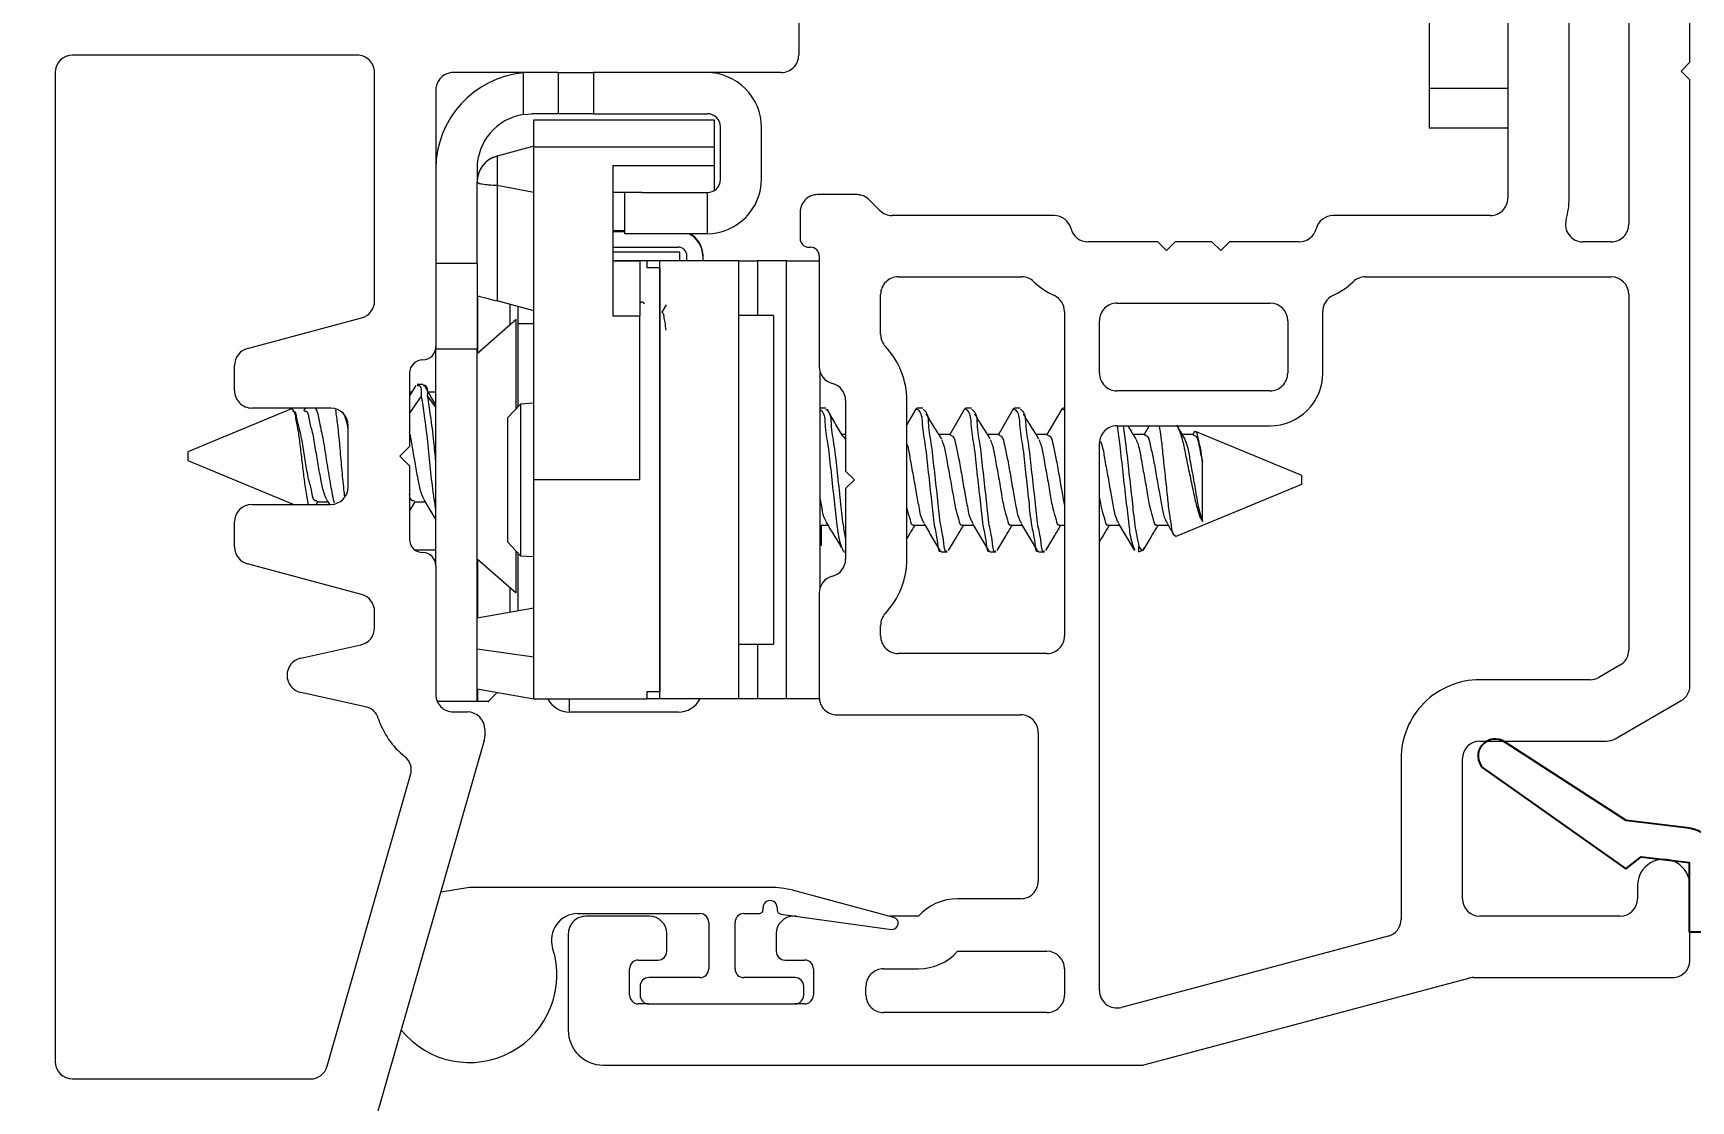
# Model space of a CAD drawing. Extents: x 50.9 to 61.7, y 12.6 to 36.7.
# Drawn here: x 53.38 to 55.274, y 14.434 to 15.653 of the extents above; entities that cross this region are included whole.
import ezdxf

# ---------------------------------------------------------------- set-up
doc = ezdxf.new("R2010")
doc.units = 0
doc.header["$LTSCALE"] = 0.3
doc.header["$MEASUREMENT"] = 0
doc.layers.get('0').update_dxf_attribs({"linetype": 'CONTINUOUS'})
doc.layers.get('Defpoints').update_dxf_attribs({"linetype": 'CONTINUOUS'})
doc.layers.add('VA5000$0$SECTION', color=7, linetype='CONTINUOUS')
doc.styles.add('ARCHITECTURAL', font='simplex.shx', dxfattribs={"height": 0.2})
doc.dimstyles.new('DIM-MMSTACKED', dxfattribs={"dimscale": 0, "dimtxt": 0.125, "dimasz": 0.125, "dimexe": 0.063, "dimexo": 0.063, "dimgap": 0.07, "dimtad": 0, "dimtih": 1, "dimtoh": 1, "dimdec": 4, "dimzin": 4, "dimdsep": 46, "dimlunit": 4, "dimtxsty": 'ARCHITECTURAL', "dimcen": 0.02, "dimclrt": 7, "dimadec": 0, "dimazin": 0, "dimtfac": 0.75, "dimtdec": 4, "dimtmove": 2, "dimatfit": 3, "dimfxl": 0, "dimfrac": 1, "dimtolj": 1, "dimtzin": 4, "dimarcsym": 0})

# ---------------------------------------------------------------- blocks, each defined once
blk = doc.blocks.new('*D0')
at = {"color": 0, "lineweight": -2}
for p, q in [((55.898, 14.5638), (55.898, 12.9126)), ((53.3355, 14.3457), (53.3355, 12.9126)), ((53.4605, 12.9756), (54.3007, 12.9756)), ((55.773, 12.9756), (55.1002, 12.9756))]:
    blk.add_line(p, q, dxfattribs=at)
at = {"color": 0}
for points in [[(53.4605, 12.9964), (53.4605, 12.9547), (53.3355, 12.9756)], [(55.773, 12.9964), (55.773, 12.9547), (55.898, 12.9756)]]:
    blk.add_solid(points, dxfattribs=at)
at = {"layer": 'Defpoints', "color": 0}
for p in [(55.898, 14.6268), (53.3355, 14.4087), (55.898, 12.9756)]:
    blk.add_point(p, dxfattribs=at)
at = {"color": 7, "insert": (54.7004, 13.1256), "char_height": 0.2, "attachment_point": 2, "style": 'ARCHITECTURAL'}
blk.add_mtext('\\A1;2{\\H0.75x;\\S9/16;}"', dxfattribs=at)
blk = doc.blocks.new('VA5000')
at = {"layer": 'VA5000$0$SECTION', "linetype": 'Continuous'}
blk.add_lwpolyline([(-0.1501, -0.1874, 0.907322), (-0.1205, -0.2125), (-0.0053, -0.0493), (-0.0192, -0.0315), (-0.0125, 0.0231), (0.0665, 0.0231), (0.0665, 0.6491), (-0.0795, 0.6491), (-0.0795, 0.5781), (-0.0245, 0.5781, -0.414214), (-0.0045, 0.5581), (-0.0045, 0.0621, 0.385829), (-0.0521, 0.0206), (-0.0606, -0.0487), (-0.1503, -0.1878)], format="xyb", dxfattribs=at)

msp = doc.modelspace()

# ---------------------------------------------------------------- linework, layer by layer
at = {"color": 7, "linetype": 'Continuous', "lineweight": 15}
for p, q in [((54.97498, 16.15947), (54.97498, 15.58947)), ((55.13498, 15.46447), (55.13498, 15.94447)), ((55.06498, 15.87947), (55.06498, 15.46447)), ((54.25498, 15.84534), (54.25498, 15.62775)), ((55.20298, 15.68447), (55.20298, 15.43447)), ((55.27298, 15.61947), (55.27298, 15.68447)), ((53.75048, 15.62775), (53.42548, 15.62775)), ((53.40548, 15.60775), (53.40548, 14.47875)), ((53.77048, 15.34697), (53.77048, 15.60775)), ((53.9798, 15.60775), (53.86048, 15.60775)), ((53.94048, 15.55998), (53.94048, 15.60731)), ((53.9798, 15.60775), (53.98048, 15.60775)), ((53.98048, 15.56075), (53.98048, 15.60775)), ((53.98048, 15.60775), (54.02048, 15.60775)), ((54.02048, 15.60775), (54.02048, 15.56075)), ((54.14968, 15.60775), (54.02048, 15.60775)), ((54.23498, 15.60775), (54.14968, 15.60775)), ((55.26298, 15.60947), (55.27298, 15.61947)), ((55.27298, 15.59947), (55.26298, 15.60947)), ((53.84048, 15.58775), (53.84048, 15.29475)), ((55.06498, 15.58947), (54.97498, 15.58947)), ((54.97498, 15.58947), (54.97498, 15.54447)), ((55.27298, 14.90798), (55.27298, 15.59947)), ((53.94048, 15.55998), (53.95028, 15.56075)), ((53.98048, 15.56075), (53.95028, 15.56075)), ((53.95248, 15.55375), (54.15848, 15.55375)), ((53.95248, 15.52275), (53.95248, 15.55375)), ((54.02048, 15.56075), (53.98048, 15.56075)), ((54.02048, 15.56075), (54.15048, 15.56075)), ((54.15848, 15.55375), (54.15848, 15.52275)), ((54.16548, 15.48575), (54.16548, 15.54575)), ((54.21248, 15.48655), (54.21248, 15.54495)), ((55.06498, 15.54447), (54.97498, 15.54447)), ((53.95248, 15.52375), (53.91046, 15.51249)), ((53.91046, 15.51249), (53.91046, 15.47879)), ((53.95248, 15.14275), (53.95248, 15.52275)), ((54.15848, 15.52275), (53.95248, 15.52275)), ((54.15848, 15.52275), (54.15848, 15.50175)), ((53.88748, 15.49795), (53.88748, 15.48263)), ((54.04248, 15.50175), (54.15848, 15.50175)), ((54.04248, 15.50175), (54.04248, 15.32975)), ((54.15848, 15.50175), (54.15848, 15.47306)), ((53.88748, 15.38975), (53.88748, 15.48254)), ((53.95248, 15.47083), (53.91046, 15.47879)), ((53.91046, 15.47879), (53.91046, 15.34701)), ((54.07573, 15.47075), (54.04248, 15.47075)), ((54.05648, 15.42375), (54.05648, 15.47075)), ((54.07573, 15.47075), (54.15048, 15.47075)), ((54.15048, 15.47075), (54.15048, 15.42375)), ((54.32129, 15.46838), (54.27648, 15.46838)), ((54.34762, 15.45033), (54.33543, 15.46252)), ((54.25648, 15.44838), (54.25648, 15.41838)), ((54.54661, 15.44447), (54.36176, 15.44447)), ((55.04498, 15.44447), (54.86534, 15.44447)), ((54.05648, 15.42728), (54.04248, 15.42725)), ((54.04248, 15.42649), (54.05648, 15.42649)), ((54.14968, 15.42375), (54.05648, 15.42375)), ((54.15048, 15.42375), (54.14968, 15.42375)), ((54.66498, 15.41447), (54.58534, 15.41447)), ((54.67498, 15.40447), (54.66498, 15.41447)), ((54.68498, 15.41447), (54.67498, 15.40447)), ((54.72698, 15.41447), (54.68498, 15.41447)), ((54.73698, 15.40447), (54.72698, 15.41447)), ((54.74698, 15.41447), (54.73698, 15.40447)), ((54.82661, 15.41447), (54.74698, 15.41447)), ((55.18298, 15.41447), (55.15081, 15.41447)), ((54.04248, 15.40849), (54.11728, 15.40849)), ((54.11928, 15.40285), (54.04248, 15.40285)), ((54.11928, 15.39281), (54.11928, 15.40285)), ((54.12728, 15.39275), (54.12728, 15.39849)), ((54.14525, 15.40062), (54.14528, 15.39934)), ((54.14528, 15.39934), (54.14528, 15.39849)), ((54.14528, 15.39849), (54.14528, 15.39275)), ((54.26648, 15.40838), (54.26848, 15.40838)), ((54.27848, 15.39838), (54.27848, 15.27211)), ((53.88748, 15.38975), (53.84048, 15.38975)), ((53.88748, 15.38975), (53.88748, 15.29207)), ((54.11928, 15.39281), (54.04248, 15.39281)), ((54.04248, 15.39275), (54.07348, 15.39275)), ((54.08148, 15.39275), (54.07348, 15.39275)), ((54.07348, 15.39275), (54.07348, 15.32975)), ((54.08148, 15.39275), (54.08148, 15.38481)), ((54.09648, 15.38481), (54.08148, 15.38481)), ((54.09648, 14.89275), (54.09648, 15.39275)), ((54.18618, 15.39275), (54.09648, 15.39275)), ((54.09648, 15.38481), (54.09648, 14.90069)), ((54.11928, 15.39275), (54.11928, 15.39281)), ((54.18618, 15.39275), (54.18618, 14.89275)), ((54.18618, 15.39275), (54.20789, 15.39275)), ((54.24091, 15.39275), (54.20789, 15.39275)), ((54.24091, 14.89275), (54.24091, 15.39275)), ((54.24091, 15.39275), (54.27848, 15.39275)), ((54.36848, 15.37447), (54.50985, 15.37447)), ((54.90211, 15.37447), (55.18298, 15.37447)), ((53.88828, 15.28744), (53.88828, 15.35295)), ((53.95248, 15.33575), (53.91046, 15.34701)), ((53.93428, 15.34062), (53.93428, 15.22631)), ((54.10348, 15.34253), (54.09864, 15.33424)), ((54.34848, 15.30888), (54.34848, 15.35447)), ((54.61848, 15.34447), (54.79348, 15.34447)), ((55.20298, 15.35447), (55.20298, 14.9484)), ((53.6253, 15.29272), (53.75566, 15.32765)), ((53.93234, 15.32575), (53.88748, 15.28675)), ((53.93234, 15.22427), (53.93234, 15.32575)), ((53.95248, 15.32075), (53.93428, 15.32075)), ((54.07348, 15.32975), (54.04248, 15.32975)), ((54.07348, 15.14275), (54.07348, 15.32975)), ((54.22618, 15.33025), (54.18618, 15.33025)), ((54.22618, 15.33025), (54.22618, 14.95525)), ((54.55848, 15.33496), (54.55848, 14.96447)), ((54.59848, 15.26447), (54.59848, 15.32447)), ((54.81348, 15.32447), (54.81348, 15.26447)), ((54.85348, 15.26447), (54.85348, 15.33496)), ((53.84048, 15.29475), (53.84048, 15.29207)), ((53.88748, 15.29207), (53.84048, 15.29207)), ((53.84048, 15.04475), (53.84048, 15.29207)), ((53.88748, 14.98518), (53.88748, 15.29207)), ((53.61048, 15.24475), (53.61048, 15.2734)), ((53.81048, 15.26475), (53.81048, 15.18075)), ((54.27918, 15.26687), (54.27918, 15.01863)), ((53.81745, 15.25057), (53.81048, 15.23875)), ((53.81284, 15.24275), (53.81048, 15.24275)), ((53.82597, 15.25175), (53.81902, 15.25175)), ((53.82755, 15.25027), (53.82698, 15.25124)), ((53.84048, 15.24275), (53.83198, 15.24275)), ((54.79348, 15.24447), (54.61848, 15.24447)), ((53.72048, 15.22475), (53.63048, 15.22475)), ((53.69105, 15.22475), (53.68922, 15.22168)), ((53.93716, 15.22934), (53.92218, 15.21355)), ((53.95248, 15.23014), (53.93716, 15.22934)), ((53.93716, 15.22934), (53.93716, 15.05615)), ((54.28577, 15.22475), (54.27918, 15.22475)), ((54.30848, 15.23338), (54.30848, 15.15275)), ((54.37848, 15.05211), (54.37848, 15.23338)), ((54.39688, 15.22475), (54.38993, 15.22475)), ((54.45243, 15.22475), (54.44549, 15.22475)), ((54.50799, 15.22475), (54.50104, 15.22475)), ((54.55573, 15.22433), (54.55912, 15.22134)), ((54.55848, 15.22475), (54.5566, 15.22475)), ((53.67548, 15.22368), (53.55734, 15.17475)), ((53.92218, 15.21355), (53.92218, 15.07194)), ((53.74048, 15.13475), (53.74048, 15.20475)), ((54.30848, 15.19468), (54.30435, 15.19468)), ((54.42811, 15.19468), (54.415, 15.19468)), ((54.48367, 15.19468), (54.47056, 15.19468)), ((54.53922, 15.19468), (54.52612, 15.19468)), ((54.61848, 15.20447), (54.79348, 15.20447)), ((54.65033, 15.19468), (54.63723, 15.19468)), ((54.70589, 15.19468), (54.69312, 15.19468)), ((54.70718, 15.19812), (54.70519, 15.19468)), ((54.82948, 15.14775), (54.70802, 15.19806)), ((53.55734, 15.17475), (53.55734, 15.16475)), ((53.81048, 15.18075), (53.79948, 15.16975)), ((53.79948, 15.16975), (53.81048, 15.15875)), ((54.59848, 14.55975), (54.59848, 15.18447)), ((53.55734, 15.16475), (53.67805, 15.11475)), ((53.81048, 15.15875), (53.81048, 15.07475)), ((54.30848, 15.15275), (54.31848, 15.14275)), ((54.71618, 15.0953), (54.71618, 15.16302)), ((54.07348, 15.14275), (53.95248, 15.14275)), ((53.95248, 14.94069), (53.95248, 15.14275)), ((54.31848, 15.14275), (54.30848, 15.13275)), ((54.30848, 15.13275), (54.30848, 15.05211)), ((54.68551, 15.07811), (54.82948, 15.13775)), ((54.82948, 15.13775), (54.82948, 15.14775)), ((53.63048, 15.11475), (53.72048, 15.11475)), ((53.70376, 15.11475), (53.70607, 15.11863)), ((53.70444, 15.11782), (53.71699, 15.11782)), ((53.71585, 15.11972), (53.71882, 15.11475)), ((53.81048, 15.10707), (53.81691, 15.11782)), ((53.81555, 15.11782), (53.8281, 15.11782)), ((53.61048, 15.06609), (53.61048, 15.09475)), ((54.27918, 15.09082), (54.2883, 15.09082)), ((54.28078, 15.06825), (54.28078, 15.09082)), ((54.38646, 15.09082), (54.39918, 15.09082)), ((54.44202, 15.09082), (54.45474, 15.09082)), ((54.49757, 15.09082), (54.51029, 15.09082)), ((54.55313, 15.09082), (54.55848, 15.09082)), ((54.60868, 15.09082), (54.6214, 15.09082)), ((54.66424, 15.09082), (54.67696, 15.09082)), ((53.81648, 15.06275), (53.84048, 15.06275)), ((53.92218, 15.07194), (53.93716, 15.05615)), ((53.93234, 15.01375), (53.93234, 15.06123)), ((53.93428, 15.05919), (53.93428, 14.99354)), ((53.93716, 15.05615), (53.95248, 15.05535)), ((54.27918, 15.06825), (54.28078, 15.06825)), ((54.30573, 15.06116), (54.3066, 15.06193)), ((54.3066, 15.06075), (54.30848, 15.06075)), ((54.41771, 15.06075), (54.42465, 15.06075)), ((54.47326, 15.06075), (54.48021, 15.06075)), ((54.52882, 15.06075), (54.53577, 15.06075)), ((54.64358, 15.06075), (54.64358, 15.0667)), ((54.64358, 15.06075), (54.64804, 15.06259)), ((53.75566, 15.01185), (53.6253, 15.04677)), ((53.84048, 15.04475), (53.84048, 14.89775)), ((53.88748, 15.05275), (53.93234, 15.01375)), ((53.88748, 15.04275), (53.88828, 15.04275)), ((53.88828, 14.98543), (53.88828, 15.05205)), ((53.88748, 14.98529), (53.95248, 14.99675)), ((54.27848, 15.01338), (54.27848, 14.89447)), ((53.77048, 14.97393), (53.77048, 14.99253)), ((53.88748, 14.94996), (53.88748, 14.98518)), ((54.34848, 14.96447), (54.34848, 14.97661)), ((53.68615, 14.93918), (53.75481, 14.9544)), ((53.88748, 14.94996), (53.95248, 14.94069)), ((53.88748, 14.9434), (53.88748, 14.94996)), ((53.88748, 14.88975), (53.88748, 14.9434)), ((53.95248, 14.89275), (53.95248, 14.94069)), ((54.18618, 14.95525), (54.22618, 14.95525)), ((54.53848, 14.94447), (54.36848, 14.94447)), ((55.19298, 14.93108), (55.16886, 14.91715)), ((53.88748, 14.90421), (53.95248, 14.89275)), ((53.88828, 14.88975), (53.88828, 14.90407)), ((55.15886, 14.91447), (55.03298, 14.91447)), ((53.76004, 14.88375), (53.68615, 14.90013)), ((53.88748, 14.88975), (53.84215, 14.88975)), ((53.90028, 14.88975), (53.91065, 14.90012)), ((53.95248, 14.89275), (54.07348, 14.89275)), ((53.99328, 14.87749), (53.99328, 14.89275)), ((54.07348, 14.89275), (54.08148, 14.89275)), ((54.09648, 14.90069), (54.08148, 14.90069)), ((54.08148, 14.90069), (54.08148, 14.89275)), ((54.09648, 14.89281), (54.08148, 14.89281)), ((54.18618, 14.89275), (54.09648, 14.89275)), ((54.20789, 14.89275), (54.18618, 14.89275)), ((54.24091, 14.89275), (54.20789, 14.89275)), ((54.27855, 14.89275), (54.24091, 14.89275)), ((55.18762, 14.84715), (55.26298, 14.89066)), ((53.86048, 14.87775), (53.87648, 14.87775)), ((54.11728, 14.87749), (53.99328, 14.87749)), ((54.29848, 14.87447), (54.50848, 14.87447)), ((53.89571, 14.84504), (53.76902, 14.40323)), ((53.89648, 14.85775), (53.89648, 14.85056)), ((54.52848, 14.85447), (54.52848, 14.68447)), ((55.03298, 14.84447), (55.17762, 14.84447)), ((54.94298, 14.82447), (54.94298, 14.64095)), ((55.01298, 14.66447), (55.01298, 14.82447)), ((53.71627, 14.47323), (53.81164, 14.80582)), ((53.87873, 14.67747), (53.84608, 14.672)), ((54.22223, 14.67747), (53.87873, 14.67747)), ((55.21298, 14.67947), (55.21298, 14.66447)), ((55.27298, 14.59447), (55.27298, 14.67947)), ((54.36354, 14.64324), (54.24803, 14.67409)), ((54.50848, 14.66447), (54.43645, 14.66447)), ((54.00242, 14.64747), (54.14223, 14.64747)), ((54.08423, 14.64447), (54.01173, 14.64447)), ((54.15223, 14.63747), (54.15223, 14.58447)), ((54.18223, 14.58447), (54.18223, 14.63747)), ((54.19223, 14.64747), (54.20923, 14.64747)), ((54.21423, 14.65247), (54.21423, 14.65447)), ((54.23023, 14.65447), (54.23023, 14.65183)), ((54.23455, 14.64688), (54.36078, 14.62954)), ((54.25207, 14.64447), (54.24923, 14.64447)), ((54.39173, 14.64447), (54.3589, 14.64447)), ((55.19298, 14.64447), (55.03298, 14.64447)), ((53.99173, 14.62447), (53.99173, 14.51447)), ((54.10423, 14.60447), (54.10423, 14.62447)), ((54.22923, 14.62447), (54.22923, 14.60447)), ((54.92813, 14.62163), (54.62363, 14.54043)), ((54.43645, 14.60447), (54.53848, 14.60447)), ((54.06173, 14.55447), (54.06173, 14.58447)), ((54.07173, 14.59447), (54.09423, 14.59447)), ((54.23923, 14.59447), (54.26173, 14.59447)), ((54.27173, 14.58447), (54.27173, 14.55447)), ((54.35173, 14.58447), (54.39173, 14.58447)), ((54.55848, 14.58447), (54.55848, 14.55447)), ((54.07373, 14.56447), (54.07373, 14.55447)), ((54.14223, 14.57447), (54.08373, 14.57447)), ((54.25073, 14.57447), (54.19223, 14.57447)), ((54.26073, 14.55447), (54.26073, 14.56447)), ((54.33173, 14.55447), (54.33173, 14.56447)), ((54.65051, 14.47515), (55.02045, 14.5738)), ((55.0256, 14.57447), (55.25298, 14.57447)), ((54.08373, 14.54447), (54.07173, 14.54447)), ((54.08373, 14.54447), (54.25073, 14.54447)), ((54.26173, 14.54447), (54.25073, 14.54447)), ((54.53848, 14.53447), (54.35173, 14.53447)), ((54.03173, 14.47447), (54.64536, 14.47447)), ((53.42548, 14.45875), (53.69704, 14.45875))]:
    msp.add_line(p, q, dxfattribs=at)
at = {"color": 8, "linetype": 'Continuous', "lineweight": 15}
for p, q in [((54.20789, 15.39275), (54.20789, 15.33025)), ((53.92549, 15.31979), (53.92549, 15.34298)), ((53.81048, 15.21857), (53.82415, 15.23839)), ((53.83109, 15.23839), (53.84048, 15.22479)), ((54.38906, 15.22433), (54.37848, 15.2061)), ((54.44462, 15.22433), (54.42741, 15.19468)), ((54.50017, 15.22433), (54.48296, 15.19468)), ((54.55573, 15.22433), (54.53852, 15.19468)), ((54.65532, 15.20447), (54.64963, 15.19468)), ((53.92549, 14.99199), (53.92549, 15.0197)), ((54.20789, 14.95525), (54.20789, 14.89275))]:
    msp.add_line(p, q, dxfattribs=at)
at = {"color": 7, "linetype": 'Continuous', "lineweight": 15, "flags": 128}
msp.add_lwpolyline([(53.88748, 15.35316), (53.88802, 15.35302), (53.88962, 15.35259), (53.89223, 15.35189), (53.89575, 15.35095), (53.90007, 15.34979), (53.90503, 15.34846), (53.91046, 15.34701)], dxfattribs=at)
at = {"color": 7, "linetype": 'Continuous', "lineweight": 15}
for centre, radius, start, end in [((53.42548, 15.60774), 0.02, 90.00527, 179.99368), ((53.75048, 15.60775), 0.02, 359.99969, 90.00136), ((54.23498, 15.62774), 0.02, 269.9987, 0.00697), ((53.86048, 15.58775), 0.02, 89.99852, 180.00022), ((53.95028, 15.49795), 0.1098, 95.11942, 180.00142), ((54.14968, 15.54495), 0.0628, 359.99889, 89.9997), ((53.95028, 15.49794), 0.0628, 98.97931, 179.99716), ((54.15048, 15.54575), 0.015, 359.99692, 90.00196), ((53.91848, 15.48254), 0.031, 105.0013, 179.99452), ((54.14968, 15.48655), 0.0628, 270.73098, 0.00057), ((54.15048, 15.48575), 0.015, 269.99804, 0.00308), ((54.27648, 15.44838), 0.02, 89.9987, 180.00697), ((54.32129, 15.44838), 0.02, 45.00514, 89.99784), ((55.04498, 15.46447), 0.02, 269.99873, 0.00021), ((55.04485, 15.46449), 0.09013, 344.18456, 359.98775), ((54.36177, 15.46448), 0.02, 225.00514, 269.99784), ((54.54661, 15.42448), 0.02, 14.47377, 90.00241), ((54.86535, 15.42447), 0.02, 90.00644, 165.51738), ((55.15081, 15.43447), 0.02, 164.17322, 270.00199), ((55.18298, 15.43447), 0.02, 269.99165, 0.00709), ((54.11727, 15.39849), 0.028, 0.00691, 64.41314), ((54.11728, 15.39935), 0.028, 2.61519, 60.63517), ((54.26648, 15.41838), 0.01, 179.99044, 270.00368), ((54.58535, 15.43448), 0.02, 194.48299, 269.99346), ((54.82661, 15.43448), 0.02, 270.0036, 345.51995), ((54.11728, 15.39849), 0.01, 359.99562, 89.99891), ((54.26848, 15.39838), 0.01, 0.00913, 89.99885), ((54.36848, 15.35448), 0.02, 89.9987, 180.00697), ((54.50985, 15.35448), 0.01999, 46.65137, 90.00265), ((54.58535, 15.43448), 0.09001, 226.65885, 244.78084), ((54.82661, 15.43448), 0.09001, 295.21916, 313.34164), ((54.90211, 15.35447), 0.02, 89.99904, 133.34021), ((55.18298, 15.35447), 0.02, 0.00064, 90.00042), ((53.75048, 15.34697), 0.02, 285.0042, 359.99555), ((54.53848, 15.33496), 0.02, 359.99515, 64.79095), ((54.61848, 15.32448), 0.02, 89.9978, 180.00094), ((54.79348, 15.32447), 0.02, 0.00085, 90.00042), ((54.87348, 15.33496), 0.02, 115.20857, 180.00533), ((54.36848, 15.30888), 0.02, 179.99714, 223.33776), ((53.63048, 15.2734), 0.02, 104.99828, 180.00126), ((53.82548, 15.29475), 0.015, 270.0043, 359.99682), ((54.28847, 15.23338), 0.09001, 0.00206, 43.34032), ((53.82548, 15.26475), 0.015, 89.99474, 180.0061), ((54.29848, 15.27211), 0.02, 179.99586, 255.52562), ((54.61848, 15.26447), 0.02, 179.99978, 270.00148), ((54.79348, 15.26447), 0.02, 269.9978, 0.00094), ((54.79348, 15.26447), 0.06, 269.99855, 0.00026), ((53.63048, 15.24475), 0.02, 180.0005, 270.00076), ((54.28848, 15.23338), 0.02, 0.00601, 75.51546), ((53.72048, 15.20475), 0.02, 0.00238, 89.99867), ((54.61848, 15.18448), 0.02, 89.9978, 180.00094), ((53.72048, 15.13475), 0.02, 269.99958, 359.99936), ((53.63048, 15.09475), 0.02, 90.00096, 179.99778), ((53.82548, 15.07475), 0.015, 179.99362, 270.00526), ((53.63048, 15.0661), 0.02, 180.01037, 254.99009), ((53.82548, 15.04475), 0.015, 0.00318, 89.9957), ((54.28848, 15.05211), 0.02, 284.47917, 359.99935), ((54.28847, 15.05212), 0.09001, 316.65977, 359.9979), ((54.29847, 15.01339), 0.01999, 104.46678, 180.01174), ((53.75048, 14.99253), 0.02, 359.99853, 75.00172), ((54.36848, 14.97661), 0.02, 136.66171, 180.00339), ((53.75048, 14.97393), 0.02, 282.504, 359.9969), ((54.36848, 14.96447), 0.02, 179.99324, 270.0013), ((54.53848, 14.96447), 0.02, 269.99873, 0.00001), ((55.18298, 14.9484), 0.02, 299.99929, 0.00563), ((53.69048, 14.91965), 0.02, 102.4984, 257.5016), ((55.03298, 14.82448), 0.09, 89.99965, 180.00138), ((55.15886, 14.93447), 0.01999, 269.99668, 300.00692), ((55.25298, 14.90798), 0.02, 300.00595, 359.99896), ((53.75571, 14.86422), 0.02, 17.75025, 77.49807), ((53.86048, 14.89775), 0.02, 179.99957, 270.00127), ((53.99328, 14.90549), 0.028, 207.07067, 270.00019), ((54.11728, 14.90549), 0.028, 269.99813, 332.9262), ((54.29848, 14.89447), 0.02, 179.99282, 270.00844), ((53.86047, 14.89774), 0.08999, 197.74157, 231.77347), ((53.87648, 14.85774), 0.02, 0.0062, 89.99506), ((54.50848, 14.85447), 0.02, 359.99975, 90.00151), ((53.87635, 14.85058), 0.02013, 344.05689, 359.95061), ((55.17762, 14.86447), 0.01999, 269.99668, 300.00692), ((53.79241, 14.81133), 0.02, 344.01053, 51.76384), ((55.03298, 14.82447), 0.02, 90.00494, 179.9938), ((55.24298, 14.67948), 0.03, 359.99745, 180.00255), ((54.22223, 14.57748), 0.09999, 75.04499, 90.0008), ((54.50848, 14.68447), 0.02, 269.99873, 0.00043), ((54.22223, 14.65448), 0.008, 359.9979, 180.0021), ((54.43645, 14.60447), 0.06001, 90.00131, 138.18745), ((55.03298, 14.66448), 0.02, 180.00082, 270.00044), ((55.19298, 14.66448), 0.02, 270.00535, 359.99339), ((54.00242, 14.61747), 0.03, 90.00322, 197.91718), ((54.01173, 14.62448), 0.02, 89.99829, 180.00718), ((54.08423, 14.62447), 0.02, 0.00237, 89.99889), ((54.14223, 14.63748), 0.01, 359.99616, 89.99796), ((54.19223, 14.63748), 0.01, 90.00204, 180.00384), ((54.20923, 14.65247), 0.005, 269.9886, 0.003), ((54.24923, 14.62447), 0.02, 90.00494, 179.9938), ((54.23523, 14.65184), 0.005, 180.00864, 262.17799), ((54.36173, 14.63648), 0.007, 262.18335, 75.0352), ((54.92298, 14.64096), 0.02, 284.94053, 359.98931), ((53.87873, 14.57747), 0.1, 218.94593, 17.92061), ((54.09423, 14.60448), 0.01, 270.0088, 359.98364), ((54.23923, 14.60447), 0.01, 179.99886, 270.0087), ((54.39173, 14.64448), 0.06001, 270.00187, 318.18721), ((54.53848, 14.58447), 0.02, 0.00062, 90.00022), ((54.07173, 14.58448), 0.01, 89.99549, 180.01039), ((54.14223, 14.58447), 0.01, 270.00204, 0.003), ((54.19223, 14.58447), 0.01, 179.997, 269.99796), ((54.26173, 14.58448), 0.01, 359.98961, 90.00451), ((54.35173, 14.56448), 0.02, 89.99156, 180.00718), ((55.25298, 14.59447), 0.02, 269.99832, 0.00042), ((54.08373, 14.56448), 0.01, 89.9886, 180.00384), ((54.25073, 14.56448), 0.01, 359.99616, 90.0114), ((55.0256, 14.55451), 0.01997, 89.98843, 104.94507), ((54.07173, 14.55447), 0.01, 179.99518, 269.99894), ((54.08373, 14.55447), 0.01, 179.99616, 270.0114), ((54.25073, 14.55447), 0.01, 269.9886, 0.00384), ((54.26173, 14.55447), 0.01, 269.99549, 0.01039), ((54.35173, 14.55447), 0.02, 179.99324, 270.0076), ((54.53848, 14.55447), 0.02, 269.99915, 0.00001), ((54.61848, 14.55975), 0.02, 179.99665, 284.93553), ((54.03173, 14.51447), 0.04, 179.99923, 269.99867), ((53.42548, 14.47875), 0.02, 180.0028, 269.99846), ((53.69704, 14.47875), 0.02, 270.0014, 344.00315), ((54.64536, 14.49449), 0.02002, 270.00544, 284.92485)]:
    msp.add_arc(centre, radius, start, end, dxfattribs=at)
for points, knots in [([(53.91046, 15.51249), (53.90722, 15.51128), (53.90042, 15.50873), (53.89334, 15.50145), (53.88848, 15.4925), (53.88785, 15.48619), (53.88748, 15.48254)], [0, 0, 0, 0, 0.2540946, 0.5340211, 0.731287, 1, 1, 1, 1]), ([(53.91046, 15.47879), (53.90733, 15.47889), (53.90148, 15.47907), (53.89458, 15.48014), (53.88967, 15.48068), (53.88809, 15.48203), (53.88748, 15.48254)], [0, 0, 0, 0, 0.3959994, 0.7400085, 0.9003833, 1, 1, 1, 1]), ([(54.07812, 15.34443), (54.07795, 15.34464), (54.07725, 15.34545), (54.0751, 15.34584), (54.07401, 15.3447), (54.07348, 15.34416)], [0, 0, 0, 0, 0.1534997, 0.5946994, 1, 1, 1, 1]), ([(54.07847, 15.34368), (54.07823, 15.34418), (54.07774, 15.34518), (54.07831, 15.34423), (54.0786, 15.34375)], [0, 0, 0, 0, 0.5007961, 1, 1, 1, 1]), ([(54.10348, 15.31377), (54.10314, 15.31677), (54.10256, 15.32198), (54.10116, 15.3282), (54.10067, 15.33259), (54.09916, 15.33378), (54.09873, 15.33411)], [0, 0, 0, 0, 0.4239654, 0.7349083, 0.9245108, 1, 1, 1, 1]), ([(53.82415, 15.23839), (53.82432, 15.24428), (53.82451, 15.25098), (53.81962, 15.25021), (53.81902, 15.25012)], [0, 0, 0, 0, 0.8766525, 1, 1, 1, 1]), ([(53.83109, 15.23839), (53.83126, 15.24428), (53.83146, 15.25098), (53.82657, 15.25021), (53.82597, 15.25012)], [0, 0, 0, 0, 0.8765018, 1, 1, 1, 1]), ([(53.84048, 15.22833), (53.83895, 15.23091), (53.83473, 15.23806), (53.83052, 15.24521), (53.82785, 15.24977)], [0, 0, 0, 0, 0.3624532, 1, 1, 1, 1]), ([(53.67549, 15.22367), (53.67549, 15.22368), (53.67605, 15.22462), (53.68008, 15.21882), (53.67992, 15.21269), (53.68323, 15.19878), (53.68518, 15.18263), (53.68739, 15.16394), (53.6896, 15.14543), (53.69187, 15.12902), (53.69375, 15.11901), (53.69455, 15.11475)], [0, 0, 0, 0, 0.000207, 0.0293832, 0.104325, 0.2234524, 0.3807451, 0.5544902, 0.7258967, 0.8834143, 1, 1, 1, 1]), ([(53.72461, 15.11606), (53.72448, 15.11661), (53.72264, 15.1242), (53.71991, 15.14002), (53.71598, 15.16342), (53.71265, 15.18664), (53.70805, 15.20646), (53.70607, 15.21916), (53.70351, 15.22431), (53.70329, 15.22475)], [0, 0, 0, 0, 0.0154729, 0.2112601, 0.4338372, 0.6581502, 0.8445207, 0.9867431, 1, 1, 1, 1]), ([(53.84048, 15.10917), (53.83964, 15.11441), (53.83719, 15.12959), (53.83436, 15.15531), (53.83136, 15.1858), (53.82807, 15.21366), (53.82532, 15.231), (53.82415, 15.23839)], [0, 0, 0, 0, 0.1221375, 0.354076, 0.5957016, 0.8276506, 1, 1, 1, 1]), ([(53.84048, 15.16384), (53.83972, 15.1713), (53.83795, 15.18877), (53.83502, 15.21366), (53.83227, 15.231), (53.83109, 15.23839)], [0, 0, 0, 0, 0.299255, 0.7012749, 1, 1, 1, 1]), ([(54.38906, 15.22433), (54.39028, 15.22339), (54.39576, 15.21917), (54.39574, 15.2024), (54.4001, 15.18), (54.40286, 15.15024), (54.40651, 15.12107), (54.409, 15.09126), (54.4129, 15.07852), (54.41458, 15.05887), (54.41741, 15.06164), (54.41771, 15.06193)], [0, 0, 0, 0, 0.0269445, 0.1207239, 0.2658246, 0.4508268, 0.6433765, 0.8090571, 0.9344814, 0.9930891, 1, 1, 1, 1]), ([(54.44462, 15.22433), (54.44584, 15.22339), (54.45132, 15.21917), (54.4513, 15.2024), (54.45566, 15.18), (54.45842, 15.15024), (54.46206, 15.12107), (54.46456, 15.09126), (54.46845, 15.07852), (54.47014, 15.05887), (54.47297, 15.06164), (54.47326, 15.06193)], [0, 0, 0, 0, 0.0269549, 0.1207343, 0.2658348, 0.4508369, 0.6433848, 0.8090653, 0.9344919, 0.9930996, 1, 1, 1, 1]), ([(54.50017, 15.22433), (54.5014, 15.22339), (54.50687, 15.21917), (54.50686, 15.2024), (54.51122, 15.18), (54.51397, 15.15024), (54.51762, 15.12107), (54.52011, 15.09126), (54.52401, 15.07852), (54.52569, 15.05887), (54.52852, 15.06164), (54.52882, 15.06193)], [0, 0, 0, 0, 0.0269445, 0.1207239, 0.2658246, 0.4508268, 0.6433765, 0.8090571, 0.9344814, 0.9930891, 1, 1, 1, 1]), ([(53.70444, 15.11885), (53.70375, 15.11883), (53.7001, 15.11875), (53.69923, 15.13029), (53.69493, 15.14208), (53.69207, 15.16083), (53.68893, 15.17968), (53.68586, 15.19831), (53.68196, 15.20968), (53.68077, 15.22125), (53.67727, 15.22073), (53.67666, 15.22064)], [0, 0, 0, 0, 0.0178797, 0.0955079, 0.2337997, 0.4117911, 0.5967545, 0.774846, 0.9079632, 0.9840252, 1, 1, 1, 1]), ([(53.71607, 15.11975), (53.71503, 15.12206), (53.71194, 15.12896), (53.7093, 15.14278), (53.70581, 15.16061), (53.70286, 15.17973), (53.69974, 15.1983), (53.69585, 15.20968), (53.69466, 15.22125), (53.69116, 15.22073), (53.69055, 15.22064)], [0, 0, 0, 0, 0.0717343, 0.2136662, 0.3963317, 0.5861566, 0.7689333, 0.9055442, 0.9836053, 1, 1, 1, 1]), ([(53.72582, 15.22284), (53.72658, 15.21711), (53.72838, 15.20345), (53.73061, 15.18124), (53.73269, 15.15652), (53.73448, 15.13701), (53.73578, 15.12604), (53.73611, 15.12329)], [0, 0, 0, 0, 0.1732644, 0.4128431, 0.6690355, 0.9167712, 1, 1, 1, 1]), ([(53.74048, 15.20024), (53.73969, 15.20465), (53.73849, 15.21139), (53.73549, 15.21752), (53.73446, 15.21963)], [0, 0, 0, 0, 0.6552842, 1, 1, 1, 1]), ([(54.27882, 15.22357), (54.27972, 15.22286), (54.2848, 15.21882), (54.28454, 15.20235), (54.28902, 15.17998), (54.29179, 15.15045), (54.29522, 15.1203), (54.29841, 15.09345), (54.30067, 15.07381), (54.30451, 15.06422), (54.30573, 15.06116)], [0, 0, 0, 0, 0.0203144, 0.1154082, 0.2625425, 0.4501376, 0.645386, 0.8133887, 0.9405709, 1, 1, 1, 1]), ([(54.28577, 15.22357), (54.28666, 15.22286), (54.29175, 15.21882), (54.29148, 15.20234), (54.29597, 15.17998), (54.29869, 15.15044), (54.30234, 15.12035), (54.30471, 15.09485), (54.30746, 15.08033), (54.30848, 15.07492)], [0, 0, 0, 0, 0.02226463, 0.12643346, 0.28760707, 0.49310656, 0.70698615, 0.89102177, 1, 1, 1, 1]), ([(54.30548, 15.19279), (54.30244, 15.19787), (54.29633, 15.20807), (54.2903, 15.21831), (54.28727, 15.22346)], [0, 0, 0, 0, 0.49804611, 1, 1, 1, 1]), ([(54.39688, 15.22357), (54.39777, 15.22286), (54.40286, 15.21883), (54.4026, 15.20234), (54.40709, 15.18002), (54.40979, 15.15024), (54.41346, 15.12107), (54.41594, 15.09126), (54.41985, 15.07852), (54.42153, 15.05887), (54.42436, 15.06164), (54.42465, 15.06193)], [0, 0, 0, 0, 0.0201834, 0.1146149, 0.2607225, 0.4470126, 0.6408994, 0.807732, 0.9340307, 0.9930411, 1, 1, 1, 1]), ([(54.41825, 15.18951), (54.41527, 15.19423), (54.40929, 15.20374), (54.40342, 15.21332), (54.40046, 15.21814)], [0, 0, 0, 0, 0.4968181, 1, 1, 1, 1]), ([(54.45243, 15.22357), (54.45333, 15.22286), (54.45841, 15.21882), (54.45815, 15.20234), (54.46264, 15.18002), (54.46535, 15.15024), (54.46902, 15.12107), (54.4715, 15.09126), (54.4754, 15.07852), (54.47708, 15.05887), (54.47991, 15.06164), (54.48021, 15.06193)], [0, 0, 0, 0, 0.020173, 0.114605, 0.2607153, 0.4470048, 0.6408942, 0.8077261, 0.9340255, 0.993041, 1, 1, 1, 1]), ([(54.4738, 15.18951), (54.47083, 15.19423), (54.46484, 15.20374), (54.45897, 15.21332), (54.45602, 15.21814)], [0, 0, 0, 0, 0.4968181, 1, 1, 1, 1]), ([(54.50799, 15.22357), (54.50888, 15.22286), (54.51397, 15.21883), (54.51371, 15.20234), (54.5182, 15.18002), (54.5209, 15.15024), (54.52457, 15.12107), (54.52705, 15.09126), (54.53096, 15.07852), (54.53264, 15.05887), (54.53547, 15.06164), (54.53577, 15.06193)], [0, 0, 0, 0, 0.0201834, 0.1146149, 0.2607225, 0.4470126, 0.6408994, 0.807732, 0.9340307, 0.9930411, 1, 1, 1, 1]), ([(54.52936, 15.18951), (54.52638, 15.19423), (54.5204, 15.20374), (54.51453, 15.21332), (54.51157, 15.21814)], [0, 0, 0, 0, 0.4968181, 1, 1, 1, 1]), ([(54.68665, 15.20565), (54.6881, 15.20263), (54.69184, 15.19486), (54.69513, 15.17987), (54.69879, 15.16159), (54.7029, 15.14209), (54.70674, 15.12369), (54.71027, 15.10854), (54.71355, 15.09929), (54.71586, 15.09579), (54.71618, 15.0953)], [0, 0, 0, 0, 0.0876075, 0.2249756, 0.3990327, 0.5764641, 0.7465127, 0.8905506, 0.9846438, 1, 1, 1, 1]), ([(53.82697, 15.12024), (53.82601, 15.12239), (53.823, 15.12913), (53.82043, 15.14279), (53.81689, 15.16055), (53.81416, 15.17945), (53.81166, 15.19182), (53.81048, 15.19763)], [0, 0, 0, 0, 0.0890563, 0.2785125, 0.5223413, 0.7757268, 1, 1, 1, 1]), ([(54.30551, 15.1926), (54.30556, 15.19257), (54.30794, 15.19126), (54.30821, 15.18812), (54.30848, 15.18504)], [0, 0, 0, 0, 0.01978821, 1, 1, 1, 1]), ([(54.41813, 15.1889), (54.41895, 15.18689), (54.42173, 15.18003), (54.42379, 15.16608), (54.42737, 15.14762), (54.43071, 15.12888), (54.43351, 15.11039), (54.43687, 15.10124), (54.4394, 15.08987), (54.44172, 15.09137), (54.44202, 15.09157)], [0, 0, 0, 0, 0.0638662, 0.2173406, 0.4123802, 0.6152243, 0.7899401, 0.9238197, 0.9902153, 1, 1, 1, 1]), ([(54.42726, 15.19442), (54.42848, 15.19387), (54.43298, 15.19185), (54.43447, 15.18053), (54.43805, 15.16638), (54.44118, 15.14763), (54.4445, 15.1285), (54.44774, 15.11153), (54.44985, 15.09959), (54.45298, 15.09454), (54.45371, 15.09336)], [0, 0, 0, 0, 0.0366831, 0.1345287, 0.28204, 0.4695112, 0.6644799, 0.8324125, 0.9610942, 1, 1, 1, 1]), ([(54.47369, 15.1889), (54.4745, 15.18689), (54.47728, 15.18003), (54.47934, 15.16608), (54.48293, 15.14762), (54.48626, 15.12888), (54.48907, 15.11039), (54.49243, 15.10124), (54.49495, 15.08987), (54.49727, 15.09137), (54.49757, 15.09157)], [0, 0, 0, 0, 0.063859, 0.2173359, 0.4123826, 0.6152298, 0.7899484, 0.9238301, 0.9902151, 1, 1, 1, 1]), ([(54.48281, 15.19442), (54.48404, 15.19387), (54.48853, 15.19185), (54.49003, 15.18053), (54.49361, 15.16638), (54.49673, 15.14763), (54.50006, 15.1285), (54.50329, 15.11153), (54.50541, 15.09959), (54.50854, 15.09454), (54.50926, 15.09336)], [0, 0, 0, 0, 0.0366645, 0.1345119, 0.2820306, 0.4695014, 0.6644776, 0.8324093, 0.9610935, 1, 1, 1, 1]), ([(54.52924, 15.1889), (54.53006, 15.18689), (54.53284, 15.18003), (54.5349, 15.16608), (54.53848, 15.14762), (54.54182, 15.12888), (54.54462, 15.11039), (54.54798, 15.10124), (54.55051, 15.08987), (54.55283, 15.09137), (54.55313, 15.09157)], [0, 0, 0, 0, 0.0638662, 0.2173406, 0.4123802, 0.6152243, 0.7899401, 0.9238197, 0.9902153, 1, 1, 1, 1]), ([(54.53837, 15.19442), (54.53959, 15.19387), (54.54409, 15.19185), (54.54558, 15.18052), (54.54916, 15.16638), (54.55229, 15.14762), (54.55543, 15.12961), (54.55759, 15.11807), (54.55848, 15.11331)], [0, 0, 0, 0, 0.0457759, 0.1678748, 0.3519502, 0.5858906, 0.8291869, 1, 1, 1, 1]), ([(54.59951, 15.18672), (54.60003, 15.18542), (54.60247, 15.17928), (54.6043, 15.16605), (54.60797, 15.14773), (54.61114, 15.12848), (54.61441, 15.11154), (54.61652, 15.09959), (54.61965, 15.09454), (54.62038, 15.09336)], [0, 0, 0, 0, 0.043548, 0.2065711, 0.4137453, 0.6292137, 0.8147953, 0.9570044, 1, 1, 1, 1]), ([(54.61856, 15.20447), (54.6196, 15.19694), (54.62206, 15.17913), (54.62523, 15.15055), (54.62852, 15.12027), (54.63178, 15.09347), (54.63387, 15.07442), (54.63744, 15.06538), (54.63842, 15.0629)], [0, 0, 0, 0, 0.1594556, 0.3765692, 0.6025403, 0.7969787, 0.9441762, 1, 1, 1, 1]), ([(54.6255, 15.20447), (54.62655, 15.19694), (54.62901, 15.17913), (54.63213, 15.15054), (54.63565, 15.12032), (54.63831, 15.09205), (54.64189, 15.07483), (54.64358, 15.0667)], [0, 0, 0, 0, 0.164238, 0.3878684, 0.6206182, 0.820891, 1, 1, 1, 1]), ([(54.64047, 15.18951), (54.63749, 15.19423), (54.63435, 15.1992), (54.63126, 15.20421), (54.6311, 15.20447)], [0, 0, 0, 0, 0.9481223, 1, 1, 1, 1]), ([(54.64035, 15.1889), (54.64117, 15.18689), (54.64395, 15.18003), (54.64601, 15.16608), (54.6496, 15.14762), (54.65293, 15.12888), (54.65573, 15.11039), (54.65909, 15.10124), (54.66162, 15.08987), (54.66394, 15.09137), (54.66424, 15.09157)], [0, 0, 0, 0, 0.0638662, 0.2173406, 0.4123802, 0.6152243, 0.7899401, 0.9238197, 0.9902153, 1, 1, 1, 1]), ([(54.64948, 15.19442), (54.6507, 15.19387), (54.6552, 15.19185), (54.65669, 15.18053), (54.66027, 15.16638), (54.6634, 15.14763), (54.66673, 15.1285), (54.66996, 15.11153), (54.67207, 15.09959), (54.67521, 15.09454), (54.67593, 15.09336)], [0, 0, 0, 0, 0.0366833, 0.1345294, 0.2820415, 0.4695137, 0.6644835, 0.8324169, 0.9610994, 1, 1, 1, 1]), ([(54.68544, 15.07828), (54.68468, 15.07893), (54.68148, 15.08171), (54.68093, 15.09201), (54.67785, 15.10642), (54.6762, 15.12615), (54.67373, 15.14799), (54.67132, 15.16996), (54.66952, 15.18888), (54.66768, 15.20001), (54.66694, 15.20447)], [0, 0, 0, 0, 0.0230075, 0.0973618, 0.2204302, 0.3777842, 0.5556339, 0.7360203, 0.89427, 1, 1, 1, 1]), ([(54.69571, 15.19025), (54.69412, 15.19296), (54.69134, 15.19771), (54.68856, 15.20245), (54.68737, 15.20447)], [0, 0, 0, 0, 0.5726972, 1, 1, 1, 1]), ([(54.69525, 15.19063), (54.69631, 15.18805), (54.69936, 15.18063), (54.70159, 15.16607), (54.70513, 15.14771), (54.70853, 15.12855), (54.71125, 15.11076), (54.71462, 15.1002), (54.71618, 15.0953)], [0, 0, 0, 0, 0.0855089, 0.245531, 0.4488959, 0.6603938, 0.8425636, 1, 1, 1, 1]), ([(54.70504, 15.19442), (54.70626, 15.19387), (54.71075, 15.19185), (54.71254, 15.1789), (54.71473, 15.16934), (54.71618, 15.16302)], [0, 0, 0, 0, 0.1128002, 0.4138328, 1, 1, 1, 1]), ([(54.71618, 15.16302), (54.71549, 15.16857), (54.71433, 15.17799), (54.71143, 15.18872), (54.7105, 15.19653), (54.70777, 15.19784), (54.70718, 15.19812)], [0, 0, 0, 0, 0.44736504, 0.76019193, 0.94879393, 1, 1, 1, 1]), ([(54.37848, 15.18358), (54.37858, 15.18332), (54.38054, 15.1782), (54.382, 15.16602), (54.38577, 15.14774), (54.38891, 15.12848), (54.39219, 15.11154), (54.39429, 15.09959), (54.39743, 15.09454), (54.39815, 15.09336)], [0, 0, 0, 0, 0.00882028, 0.17776249, 0.39245892, 0.61574637, 0.80807076, 0.95544327, 1, 1, 1, 1]), ([(53.81555, 15.11885), (53.81486, 15.11884), (53.81131, 15.11877), (53.81085, 15.12304), (53.81048, 15.12648)], [0, 0, 0, 0, 0.192722, 1, 1, 1, 1]), ([(53.82674, 15.1201), (53.8298, 15.11498), (53.83441, 15.10729), (53.83896, 15.09956), (53.84048, 15.09698)], [0, 0, 0, 0, 0.6659567, 1, 1, 1, 1]), ([(54.27918, 15.12153), (54.2799, 15.11773), (54.28147, 15.1095), (54.2829, 15.10033), (54.28555, 15.09593), (54.28584, 15.09543)], [0, 0, 0, 0, 0.4309065, 0.9358394, 1, 1, 1, 1]), ([(54.37848, 15.11031), (54.37849, 15.11024), (54.37934, 15.10567), (54.38136, 15.10136), (54.38384, 15.08987), (54.38616, 15.09137), (54.38646, 15.09157)], [0, 0, 0, 0, 0.0112109, 0.6414406, 0.9539389, 1, 1, 1, 1]), ([(54.59848, 15.12231), (54.59917, 15.11802), (54.60061, 15.10901), (54.60354, 15.10126), (54.60607, 15.08987), (54.60838, 15.09137), (54.60868, 15.09157)], [0, 0, 0, 0, 0.3674913, 0.7706367, 0.9705357, 1, 1, 1, 1]), ([(54.28584, 15.09481), (54.28881, 15.09), (54.29479, 15.08031), (54.30067, 15.07057), (54.30362, 15.06567)], [0, 0, 0, 0, 0.49727218, 1, 1, 1, 1]), ([(54.39806, 15.09269), (54.40111, 15.0876), (54.40721, 15.07737), (54.41324, 15.0671), (54.41627, 15.06194)], [0, 0, 0, 0, 0.4982045, 1, 1, 1, 1]), ([(54.45362, 15.09269), (54.45666, 15.0876), (54.46277, 15.07737), (54.46879, 15.0671), (54.47182, 15.06194)], [0, 0, 0, 0, 0.4982045, 1, 1, 1, 1]), ([(54.50918, 15.09269), (54.51222, 15.0876), (54.51832, 15.07737), (54.52435, 15.0671), (54.52738, 15.06194)], [0, 0, 0, 0, 0.4982045, 1, 1, 1, 1]), ([(54.62029, 15.09269), (54.62333, 15.0876), (54.62944, 15.07737), (54.63546, 15.0671), (54.63849, 15.06194)], [0, 0, 0, 0, 0.4982045, 1, 1, 1, 1]), ([(54.67584, 15.09269), (54.67812, 15.08888), (54.68074, 15.08452), (54.68332, 15.08014), (54.68365, 15.07958)], [0, 0, 0, 0, 0.8732854, 1, 1, 1, 1]), ([(54.37848, 15.07537), (54.37893, 15.07614), (54.38197, 15.0813), (54.38506, 15.08644), (54.38769, 15.09082)], [0, 0, 0, 0, 0.1480172, 1, 1, 1, 1]), ([(54.42616, 15.06204), (54.42919, 15.06718), (54.43484, 15.0768), (54.44057, 15.08637), (54.44324, 15.09082)], [0, 0, 0, 0, 0.5349348, 1, 1, 1, 1]), ([(54.48172, 15.06204), (54.48475, 15.06718), (54.4904, 15.07679), (54.49613, 15.08637), (54.49879, 15.09082)], [0, 0, 0, 0, 0.5349541, 1, 1, 1, 1]), ([(54.53727, 15.06204), (54.5403, 15.06718), (54.54596, 15.07679), (54.55169, 15.08637), (54.55435, 15.09082)], [0, 0, 0, 0, 0.5349706, 1, 1, 1, 1]), ([(54.59848, 15.07161), (54.59963, 15.07356), (54.60341, 15.07998), (54.60724, 15.08637), (54.60991, 15.09082)], [0, 0, 0, 0, 0.303686, 1, 1, 1, 1]), ([(54.64839, 15.06204), (54.65141, 15.06718), (54.65707, 15.07679), (54.6628, 15.08637), (54.66546, 15.09082)], [0, 0, 0, 0, 0.5349706, 1, 1, 1, 1]), ([(54.64358, 15.0667), (54.64492, 15.06442), (54.64727, 15.06041), (54.64923, 15.06427), (54.65007, 15.06594)], [0, 0, 0, 0, 0.5683218, 1, 1, 1, 1]), ([(53.90027, 14.88975), (53.90028, 14.88975), (53.90428, 14.88975), (53.89628, 14.88975), (53.88828, 14.88975)], [0, 0, 0, 0, 0.0003909, 1, 1, 1, 1])]:
    msp.add_open_spline(points, degree=3, knots=knots, dxfattribs=at)

# ---------------------------------------------------------------- block references
at = {"rotation": 270}
msp.add_blockref('VA5000', (55.24892, 14.6933), dxfattribs=at)

# ---------------------------------------------------------------- dimensions: what is measured, and where the dimension line sits
at = {"color": 0}
dim = msp.add_linear_dim(base=(55.89804, 12.97555), p1=(53.33548, 14.40875), p2=(55.89804, 14.62683), dimstyle='DIM-MMSTACKED', override={"dimscale": 1, "dimpost": '\\X'}, dxfattribs=at)
dim.commit()
dim.dimension.update_dxf_attribs({"geometry": '*D0', "text_midpoint": (54.70042, 12.97555), "dimtype": 160})

doc.saveas('drawing.dxf')
